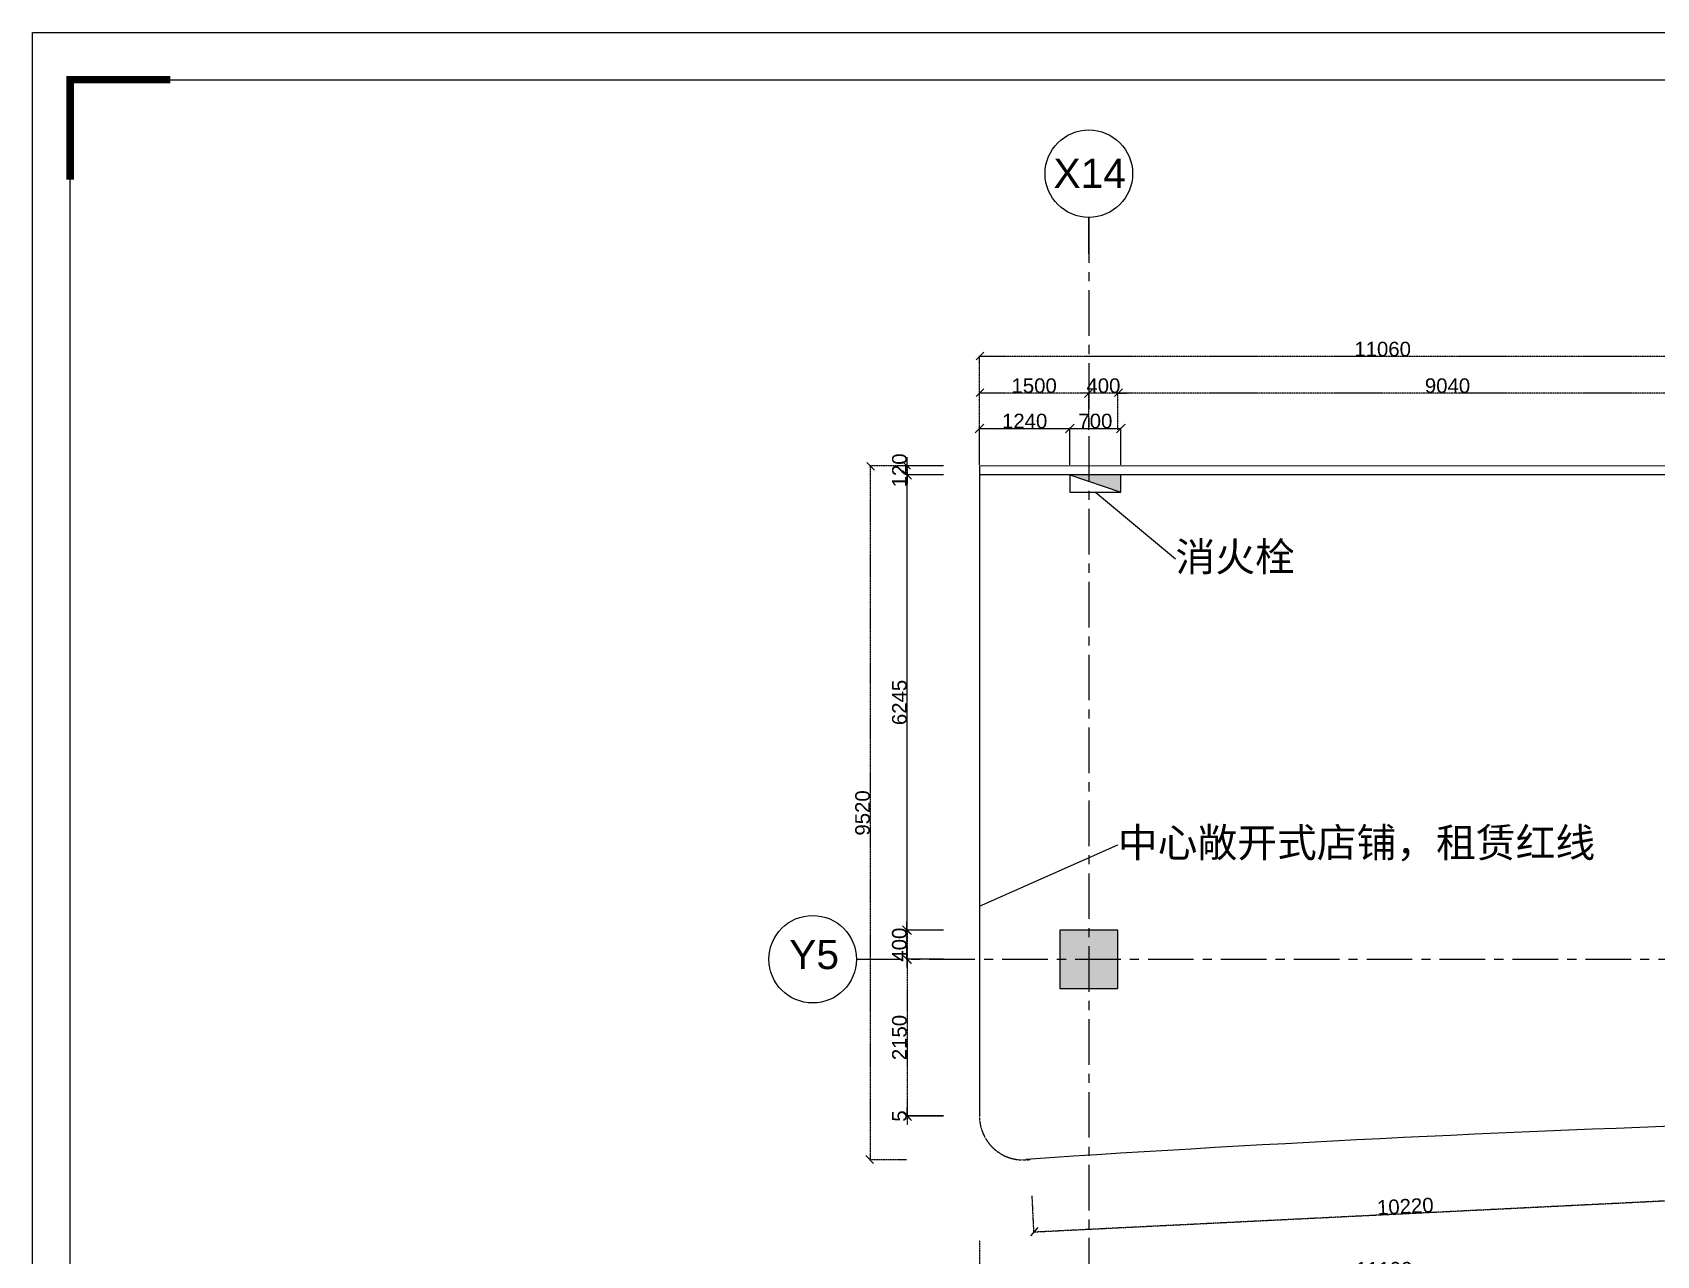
# Model space of a CAD drawing. Header units: inches. Extents: x 150046 to 186384, y -166880 to -113425.
# Drawn here: x 150096 to 172372, y -157999 to -141219 of the extents above; entities that cross this region are included whole.
import ezdxf
from ezdxf import colors
from ezdxf.entities.mleader import LeaderData, LeaderLine
from ezdxf.math import Vec2, Vec3

# ---------------------------------------------------------------- set-up
doc = ezdxf.new("R2010")
doc.units = ezdxf.units.IN
doc.header["$MEASUREMENT"] = 0
doc.linetypes.add('CENTER', pattern=[2, 1.25, -0.25, 0.25, -0.25])
doc.linetypes.add('DASH', pattern=[0.35, 0.25, -0.1])
for name, color, linetype in [('DIM', 3, 'Continuous'), ('DIM TEXT', 7, 'Continuous'), ('MOS-填充', 8, 'Continuous'), ('WALL', 255, 'Continuous'), ('租赁铺位线', 6, 'Continuous'), ('轴线', 10, 'CENTER')]:
    doc.layers.add(name, color=color, linetype=linetype)
doc.layers.add('PUB_HATCH', color=8, linetype='Continuous', lineweight=5)
doc.layers.add('防火卷帘', color=5, linetype='Continuous', lineweight=30)
doc.styles.get("Standard").update_dxf_attribs({"font": 'arial.ttf'})
doc.dimstyles.new('DIM-200MM', dxfattribs={"dimtxt": 200, "dimasz": 120, "dimexe": 10, "dimexo": 10, "dimgap": 0.7, "dimtad": 1, "dimdec": 0, "dimrnd": 5, "dimzin": 1, "dimdsep": 46, "dimtxsty": 'Standard', "dimblk": 'OBLIQUE', "dimcen": 0.5, "dimdle": 1, "dimclrd": 256, "dimclre": 256, "dimclrt": 7, "dimaunit": 1, "dimadec": 0, "dimazin": 0, "dimtfac": 1, "dimtdec": 0, "dimtix": 1, "dimtmove": 2, "dimatfit": 3, "dimfxl": 0, "dimtolj": 1, "dimtzin": 1, "dimarcsym": 0})

# ---------------------------------------------------------------- blocks, each defined once
blk = doc.blocks.new('_FZH')
blk.add_lwpolyline([(-0.5, -0.5), (0.5, -0.5), (0.5, 0.5), (-0.5, 0.5)], close=True)
at = {"layer": 'PUB_HATCH'}
blk.add_solid([(-0.5, -0.5), (0.5, -0.5), (-0.5, 0.5), (0.5, 0.5)], dxfattribs=at)
blk = doc.blocks.new('_Oblique')
at = {"color": 0, "linetype": 'ByBlock', "lineweight": -2}
blk.add_line((-0.5, -0.5), (0.5, 0.5), dxfattribs=at)
blk = doc.blocks.new('*D23')
at = {"layer": 'DEFPOINTS', "color": 0, "linetype": 'CENTER', "transparency": 16777216}
for p in [(163085, -146169), (163085, -147166), (164585, -147167)]:
    blk.add_point(p, dxfattribs=at)
at = {"layer": 'DIM', "linetype": 'CENTER', "lineweight": -2, "transparency": 16777216}
for p, q in [((164586, -146169), (163084, -146169)), ((163085, -146669), (163085, -146159)), ((164585, -146669), (164585, -146159))]:
    blk.add_line(p, q, dxfattribs=at)
at = {"layer": 'DIM', "linetype": 'CENTER', "lineweight": -2, "transparency": 16777216, "xscale": 120, "yscale": 120, "zscale": 120, "rotation": 180}
blk.add_blockref('_Oblique', (163085, -146169), dxfattribs=at)
at = {"layer": 'DIM', "linetype": 'CENTER', "lineweight": -2, "transparency": 16777216, "xscale": 120, "yscale": 120, "zscale": 120}
blk.add_blockref('_Oblique', (164585, -146169), dxfattribs=at)
at = {"layer": 'DIM', "color": 7, "linetype": 'CENTER', "transparency": 16777216, "insert": (163835, -146066), "char_height": 200, "attachment_point": 5}
blk.add_mtext('\\A1;1500', dxfattribs=at)
blk = doc.blocks.new('*D24')
at = {"layer": 'DEFPOINTS', "color": 0, "linetype": 'CENTER', "transparency": 16777216}
for p in [(163085, -145666), (163085, -147166), (174145, -147167)]:
    blk.add_point(p, dxfattribs=at)
at = {"layer": 'DIM', "linetype": 'CENTER', "lineweight": -2, "transparency": 16777216}
for p, q in [((174146, -145666), (163084, -145666)), ((163085, -146166), (163085, -145656)), ((174145, -146166), (174145, -145656))]:
    blk.add_line(p, q, dxfattribs=at)
at = {"layer": 'DIM', "linetype": 'CENTER', "lineweight": -2, "transparency": 16777216, "xscale": 120, "yscale": 120, "zscale": 120, "rotation": 180}
blk.add_blockref('_Oblique', (163085, -145666), dxfattribs=at)
at = {"layer": 'DIM', "linetype": 'CENTER', "lineweight": -2, "transparency": 16777216, "xscale": 120, "yscale": 120, "zscale": 120}
blk.add_blockref('_Oblique', (174145, -145666), dxfattribs=at)
at = {"layer": 'DIM', "color": 7, "linetype": 'CENTER', "transparency": 16777216, "insert": (168615, -145564), "char_height": 200, "attachment_point": 5}
blk.add_mtext('\\A1;11060', dxfattribs=at)
blk = doc.blocks.new('*D25')
at = {"layer": 'DEFPOINTS', "color": 0, "linetype": 'CENTER', "transparency": 16777216}
for p in [(163088, -147166), (162091, -147288), (163088, -147288)]:
    blk.add_point(p, dxfattribs=at)
at = {"layer": 'DIM', "linetype": 'CENTER', "lineweight": -2, "transparency": 16777216}
for p, q in [((162591, -147166), (162081, -147166)), ((162091, -147166), (162091, -147046)), ((162091, -147166), (162091, -147288)), ((162591, -147288), (162081, -147288)), ((162091, -147288), (162091, -147408))]:
    blk.add_line(p, q, dxfattribs=at)
at = {"layer": 'DIM', "linetype": 'CENTER', "lineweight": -2, "transparency": 16777216, "xscale": 120, "yscale": 120, "zscale": 120}
for p, rotation in [((162091, -147166), 270), ((162091, -147288), 90)]:
    blk.add_blockref('_Oblique', p, dxfattribs=dict(at, rotation=rotation))
at = {"layer": 'DIM', "color": 7, "linetype": 'CENTER', "transparency": 16777216, "insert": (161988, -147227), "char_height": 200, "attachment_point": 5, "rotation": 90}
blk.add_mtext('\\A1;120', dxfattribs=at)
blk = doc.blocks.new('*D26')
at = {"layer": 'DEFPOINTS', "color": 0, "linetype": 'CENTER', "transparency": 16777216}
for p in [(162089, -153534), (164185, -153534), (163085, -153934)]:
    blk.add_point(p, dxfattribs=at)
at = {"layer": 'DIM', "linetype": 'CENTER', "lineweight": -2, "transparency": 16777216}
for p, q in [((162089, -153534), (162089, -153414)), ((162589, -153534), (162079, -153534)), ((162089, -153934), (162089, -153534)), ((162589, -153934), (162079, -153934)), ((162089, -153934), (162089, -154054))]:
    blk.add_line(p, q, dxfattribs=at)
at = {"layer": 'DIM', "linetype": 'CENTER', "lineweight": -2, "transparency": 16777216, "xscale": 120, "yscale": 120, "zscale": 120}
for p, rotation in [((162089, -153534), 270), ((162089, -153934), 90)]:
    blk.add_blockref('_Oblique', p, dxfattribs=dict(at, rotation=rotation))
at = {"layer": 'DIM', "color": 7, "linetype": 'CENTER', "transparency": 16777216, "insert": (161986, -153734), "char_height": 200, "attachment_point": 5, "rotation": 90}
blk.add_mtext('\\A1;400', dxfattribs=at)
blk = doc.blocks.new('*D27')
at = {"layer": 'DEFPOINTS', "color": 0, "linetype": 'CENTER', "transparency": 16777216}
for p in [(164185, -153534), (162091, -153934), (163085, -153934)]:
    blk.add_point(p, dxfattribs=at)
at = {"layer": 'DIM', "linetype": 'CENTER', "lineweight": -2, "transparency": 16777216}
for p, q in [((162091, -153534), (162091, -153414)), ((162591, -153534), (162081, -153534)), ((162091, -153534), (162091, -153934)), ((162591, -153934), (162081, -153934)), ((162091, -153934), (162091, -154054))]:
    blk.add_line(p, q, dxfattribs=at)
at = {"layer": 'DIM', "linetype": 'CENTER', "lineweight": -2, "transparency": 16777216, "xscale": 120, "yscale": 120, "zscale": 120}
for p, rotation in [((162091, -153534), 270), ((162091, -153934), 90)]:
    blk.add_blockref('_Oblique', p, dxfattribs=dict(at, rotation=rotation))
at = {"layer": 'DIM', "color": 7, "linetype": 'CENTER', "transparency": 16777216, "insert": (161988, -153734), "char_height": 200, "attachment_point": 5, "rotation": 90}
blk.add_mtext('\\A1;400', dxfattribs=at)
blk = doc.blocks.new('*D28')
at = {"layer": 'DEFPOINTS', "color": 0, "linetype": 'CENTER', "transparency": 16777216}
for p in [(163085, -153934), (162091, -156081), (163086, -156081)]:
    blk.add_point(p, dxfattribs=at)
at = {"layer": 'DIM', "linetype": 'CENTER', "lineweight": -2, "transparency": 16777216}
for p, q in [((162591, -153934), (162081, -153934)), ((162091, -153933), (162091, -156082)), ((162591, -156081), (162081, -156081))]:
    blk.add_line(p, q, dxfattribs=at)
at = {"layer": 'DIM', "linetype": 'CENTER', "lineweight": -2, "transparency": 16777216, "xscale": 120, "yscale": 120, "zscale": 120}
for p, rotation in [((162091, -153934), 90), ((162091, -156081), 270)]:
    blk.add_blockref('_Oblique', p, dxfattribs=dict(at, rotation=rotation))
at = {"layer": 'DIM', "color": 7, "linetype": 'CENTER', "transparency": 16777216, "insert": (161988, -155008), "char_height": 200, "attachment_point": 5, "rotation": 90}
blk.add_mtext('\\A1;2150', dxfattribs=at)
blk = doc.blocks.new('*D29')
at = {"layer": 'DEFPOINTS', "color": 0, "linetype": 'CENTER', "transparency": 16777216}
for p in [(162091, -156088), (163085, -156088), (163086, -156081)]:
    blk.add_point(p, dxfattribs=at)
at = {"layer": 'DIM', "linetype": 'CENTER', "lineweight": -2, "transparency": 16777216}
for p, q in [((162591, -156081), (162081, -156081)), ((162591, -156088), (162081, -156088)), ((162091, -156081), (162091, -155961)), ((162091, -156081), (162091, -156088)), ((162091, -156088), (162091, -156208))]:
    blk.add_line(p, q, dxfattribs=at)
at = {"layer": 'DIM', "linetype": 'CENTER', "lineweight": -2, "transparency": 16777216, "xscale": 120, "yscale": 120, "zscale": 120}
for p, rotation in [((162091, -156081), 270), ((162091, -156088), 90)]:
    blk.add_blockref('_Oblique', p, dxfattribs=dict(at, rotation=rotation))
at = {"layer": 'DIM', "color": 7, "linetype": 'CENTER', "transparency": 16777216, "insert": (161988, -156085), "char_height": 200, "attachment_point": 5, "rotation": 90}
blk.add_mtext('\\A1;5', dxfattribs=at)
blk = doc.blocks.new('*D30')
at = {"layer": 'DEFPOINTS', "color": 0, "linetype": 'CENTER', "transparency": 16777216}
for p in [(162467, -147166), (161585, -156688), (162591, -156688)]:
    blk.add_point(p, dxfattribs=at)
at = {"layer": 'DIM', "linetype": 'CENTER', "lineweight": -2, "transparency": 16777216}
for p, q in [((162085, -147166), (161575, -147166)), ((161585, -147165), (161585, -156689)), ((162085, -156688), (161575, -156688))]:
    blk.add_line(p, q, dxfattribs=at)
at = {"layer": 'DIM', "linetype": 'CENTER', "lineweight": -2, "transparency": 16777216, "xscale": 120, "yscale": 120, "zscale": 120}
for p, rotation in [((161585, -147166), 90), ((161585, -156688), 270)]:
    blk.add_blockref('_Oblique', p, dxfattribs=dict(at, rotation=rotation))
at = {"layer": 'DIM', "color": 7, "linetype": 'CENTER', "transparency": 16777216, "insert": (161482, -151927), "char_height": 200, "attachment_point": 5, "rotation": 90}
blk.add_mtext('\\A1;9520', dxfattribs=at)
blk = doc.blocks.new('*D32')
at = {"layer": 'DEFPOINTS', "color": 0, "linetype": 'CENTER', "transparency": 16777216}
for p in [(173985, -156176), (163778, -156681), (163827, -157679)]:
    blk.add_point(p, dxfattribs=at)
at = {"layer": 'DIM', "linetype": 'CENTER', "lineweight": -2, "transparency": 16777216}
for p, q in [((174010, -156676), (174035, -157185)), ((163803, -157180), (163828, -157689)), ((174035, -157175), (163826, -157679))]:
    blk.add_line(p, q, dxfattribs=at)
at = {"layer": 'DIM', "linetype": 'CENTER', "lineweight": -2, "transparency": 16777216, "xscale": 120, "yscale": 120, "zscale": 120}
for p, rotation in [((174034, -157175), 2.828310173164255), ((163827, -157679), 182.8283101731642)]:
    blk.add_blockref('_Oblique', p, dxfattribs=dict(at, rotation=rotation))
at = {"layer": 'DIM', "color": 7, "linetype": 'CENTER', "transparency": 16777216, "insert": (168926, -157324), "char_height": 200, "attachment_point": 5, "rotation": 2.8283}
blk.add_mtext('\\A1;10220', dxfattribs=at)
blk = doc.blocks.new('*D34')
at = {"layer": 'DEFPOINTS', "color": 0, "linetype": 'CENTER', "transparency": 16777216}
for p in [(163086, -156081), (174185, -156170), (163086, -158291)]:
    blk.add_point(p, dxfattribs=at)
at = {"layer": 'DIM', "linetype": 'CENTER', "lineweight": -2, "transparency": 16777216}
for p, q in [((163086, -157791), (163086, -158301)), ((174185, -157791), (174185, -158301)), ((174186, -158291), (163085, -158291))]:
    blk.add_line(p, q, dxfattribs=at)
at = {"layer": 'DIM', "linetype": 'CENTER', "lineweight": -2, "transparency": 16777216, "xscale": 120, "yscale": 120, "zscale": 120, "rotation": 180}
blk.add_blockref('_Oblique', (163086, -158291), dxfattribs=at)
at = {"layer": 'DIM', "linetype": 'CENTER', "lineweight": -2, "transparency": 16777216, "xscale": 120, "yscale": 120, "zscale": 120}
blk.add_blockref('_Oblique', (174185, -158291), dxfattribs=at)
at = {"layer": 'DIM', "color": 7, "linetype": 'CENTER', "transparency": 16777216, "insert": (168635, -158188), "char_height": 200, "attachment_point": 5}
blk.add_mtext('\\A1;11100', dxfattribs=at)
blk = doc.blocks.new('*D35')
at = {"layer": 'DEFPOINTS', "color": 0, "linetype": 'CENTER', "transparency": 16777216}
for p in [(164985, -146169), (174025, -147167), (164985, -153534)]:
    blk.add_point(p, dxfattribs=at)
at = {"layer": 'DIM', "linetype": 'CENTER', "lineweight": -2, "transparency": 16777216}
for p, q in [((174026, -146169), (164984, -146169)), ((164985, -146669), (164985, -146159)), ((174025, -146669), (174025, -146159))]:
    blk.add_line(p, q, dxfattribs=at)
at = {"layer": 'DIM', "linetype": 'CENTER', "lineweight": -2, "transparency": 16777216, "xscale": 120, "yscale": 120, "zscale": 120, "rotation": 180}
blk.add_blockref('_Oblique', (164985, -146169), dxfattribs=at)
at = {"layer": 'DIM', "linetype": 'CENTER', "lineweight": -2, "transparency": 16777216, "xscale": 120, "yscale": 120, "zscale": 120}
blk.add_blockref('_Oblique', (174025, -146169), dxfattribs=at)
at = {"layer": 'DIM', "color": 7, "linetype": 'CENTER', "transparency": 16777216, "insert": (169505, -146066), "char_height": 200, "attachment_point": 5}
blk.add_mtext('\\A1;9040', dxfattribs=at)
blk = doc.blocks.new('*D36')
at = {"layer": 'DEFPOINTS', "color": 0, "linetype": 'CENTER', "transparency": 16777216}
for p in [(164585, -146169), (164585, -153534), (164985, -154158)]:
    blk.add_point(p, dxfattribs=at)
at = {"layer": 'DIM', "linetype": 'CENTER', "lineweight": -2, "transparency": 16777216}
for p, q in [((164585, -146169), (164465, -146169)), ((164585, -146669), (164585, -146159)), ((164985, -146169), (164585, -146169)), ((164985, -146669), (164985, -146159)), ((164985, -146169), (165105, -146169))]:
    blk.add_line(p, q, dxfattribs=at)
at = {"layer": 'DIM', "linetype": 'CENTER', "lineweight": -2, "transparency": 16777216, "xscale": 120, "yscale": 120, "zscale": 120}
blk.add_blockref('_Oblique', (164585, -146169), dxfattribs=at)
at = {"layer": 'DIM', "linetype": 'CENTER', "lineweight": -2, "transparency": 16777216, "xscale": 120, "yscale": 120, "zscale": 120, "rotation": 180}
blk.add_blockref('_Oblique', (164985, -146169), dxfattribs=at)
at = {"layer": 'DIM', "color": 7, "linetype": 'CENTER', "transparency": 16777216, "insert": (164785, -146066), "char_height": 200, "attachment_point": 5}
blk.add_mtext('\\A1;400', dxfattribs=at)
blk = doc.blocks.new('*D119')
at = {"layer": 'DEFPOINTS', "color": 0, "linetype": 'ByBlock', "transparency": 16777216}
for p in [(162091, -147287), (164585, -147287), (164185, -153534)]:
    blk.add_point(p, dxfattribs=at)
at = {"layer": 'DIM', "linetype": 'ByBlock', "lineweight": -2, "transparency": 16777216}
for p, q in [((162591, -147287), (162081, -147287)), ((162091, -153535), (162091, -147286)), ((162591, -153534), (162081, -153534))]:
    blk.add_line(p, q, dxfattribs=at)
at = {"layer": 'DIM', "linetype": 'ByBlock', "lineweight": -2, "transparency": 16777216, "xscale": 120, "yscale": 120, "zscale": 120}
for p, rotation in [((162091, -147287), 90), ((162091, -153534), 270)]:
    blk.add_blockref('_Oblique', p, dxfattribs=dict(at, rotation=rotation))
at = {"layer": 'DIM', "color": 7, "linetype": 'ByBlock', "transparency": 16777216, "insert": (161988, -150411), "char_height": 200, "attachment_point": 5, "rotation": 90}
blk.add_mtext('\\A1;6245', dxfattribs=at)
blk = doc.blocks.new('*D124')
at = {"layer": 'DEFPOINTS', "color": 0, "linetype": 'Continuous', "transparency": 16777216}
for p in [(164325, -146653), (163085, -147288), (164325, -147288)]:
    blk.add_point(p, dxfattribs=at)
at = {"layer": 'DIM', "linetype": 'Continuous', "lineweight": -2, "transparency": 16777216}
for p, q in [((163084, -146653), (164326, -146653)), ((163085, -147153), (163085, -146643)), ((164325, -147153), (164325, -146643))]:
    blk.add_line(p, q, dxfattribs=at)
at = {"layer": 'DIM', "linetype": 'Continuous', "lineweight": -2, "transparency": 16777216, "xscale": 120, "yscale": 120, "zscale": 120, "rotation": 180}
blk.add_blockref('_Oblique', (163085, -146653), dxfattribs=at)
at = {"layer": 'DIM', "linetype": 'Continuous', "lineweight": -2, "transparency": 16777216, "xscale": 120, "yscale": 120, "zscale": 120}
blk.add_blockref('_Oblique', (164325, -146653), dxfattribs=at)
at = {"layer": 'DIM', "color": 7, "linetype": 'Continuous', "transparency": 16777216, "insert": (163705, -146551), "char_height": 200, "attachment_point": 5}
blk.add_mtext('\\A1;1240', dxfattribs=at)
blk = doc.blocks.new('*D125')
at = {"layer": 'DEFPOINTS', "color": 0, "linetype": 'Continuous', "transparency": 16777216}
for p in [(165025, -146653), (164325, -147288), (165025, -147287)]:
    blk.add_point(p, dxfattribs=at)
at = {"layer": 'DIM', "linetype": 'Continuous', "lineweight": -2, "transparency": 16777216}
for p, q in [((164324, -146653), (165026, -146653)), ((164325, -147153), (164325, -146643)), ((165025, -147153), (165025, -146643))]:
    blk.add_line(p, q, dxfattribs=at)
at = {"layer": 'DIM', "linetype": 'Continuous', "lineweight": -2, "transparency": 16777216, "xscale": 120, "yscale": 120, "zscale": 120, "rotation": 180}
blk.add_blockref('_Oblique', (164325, -146653), dxfattribs=at)
at = {"layer": 'DIM', "linetype": 'Continuous', "lineweight": -2, "transparency": 16777216, "xscale": 120, "yscale": 120, "zscale": 120}
blk.add_blockref('_Oblique', (165025, -146653), dxfattribs=at)
at = {"layer": 'DIM', "color": 7, "linetype": 'Continuous', "transparency": 16777216, "insert": (164675, -146551), "char_height": 200, "attachment_point": 5}
blk.add_mtext('\\A1;700', dxfattribs=at)

msp = doc.modelspace()

# ---------------------------------------------------------------- hatches: boundary and pattern name
at = {"layer": 'WALL', "linetype": 'Continuous'}
h = msp.add_hatch(color=3, dxfattribs=at)
h.dxf.hatch_style = 1
h.paths.add_polyline_path([(164585.1, -147287.5), (164325.1, -147287.5), (164585.1, -147376.6)])
h.paths.add_polyline_path([(165025.1, -147287.4), (164585.1, -147287.5), (164585.1, -147376.6), (165025.1, -147527.5)])

# ---------------------------------------------------------------- linework, layer by layer
msp.add_lwpolyline([(150095.5, -165151.8), (150095.5, -141219), (184655.5, -141219)])
at = {"const_width": 103.7}
msp.add_lwpolyline([(150613.9, -143239.3), (150613.9, -141867), (151986.1, -141867)], dxfattribs=at)
msp.add_lwpolyline([(150613.9, -141867), (185865.1, -141867), (185865.1, -166231.8), (150613.9, -166231.8)], close=True)
at = {"layer": 'DIM'}
for p, q in [((164585.1, -144256.2), (164585.1, -143756.2)), ((161397.1, -153933.7), (161897.1, -153933.7))]:
    msp.add_line(p, q, dxfattribs=at)
for centre in [(164585.1, -143156.2), (160797.1, -153933.7)]:
    msp.add_circle(centre, 600, dxfattribs=at)
at = {"layer": 'MOS-填充', "color": 6, "linetype": 'DASH'}
msp.add_arc((163685.1, -156087.8), 600, 180, 278.91827, dxfattribs=at)
at = {"layer": 'WALL', "color": 255, "linetype": 'Continuous', "lineweight": -3}
for p, q in [((174025.1, -147167), (163085.1, -147166.5)), ((163085.1, -147166.5), (163085.1, -147287.5)), ((174025.1, -147287), (163085.1, -147287.5))]:
    msp.add_line(p, q, dxfattribs=at)
at = {"layer": '租赁铺位线', "color": 6, "lineweight": -3}
msp.add_line((163085.1, -147287.5), (163085.5, -156081.4), dxfattribs=at)
msp.add_arc((182801.4, -442180.9), 286137.4, 91.745599, 93.822554, dxfattribs=at)
at = {"layer": '轴线', "color": 10, "linetype": 'CENTER', "lineweight": -3, "ltscale": 500}
for p, q in [((164585.1, -143756.2), (164585.1, -159367.7)), ((161397.1, -153933.7), (176914.2, -153933.7))]:
    msp.add_line(p, q, dxfattribs=at)
at = {"layer": '防火卷帘', "color": 3, "linetype": 'ByBlock', "lineweight": -3, "ltscale": 1000}
for p, q in [((165025.1, -147287.4), (164325.1, -147287.5)), ((164325.1, -147287.5), (164325.1, -147527.5)), ((164325.1, -147287.5), (165025.1, -147527.5)), ((165025.1, -147527.5), (165025.1, -147287.4)), ((164325.1, -147527.5), (165025.1, -147527.5))]:
    msp.add_line(p, q, dxfattribs=at)

# ---------------------------------------------------------------- block references
at = {"layer": 'WALL', "color": 255, "linetype": 'Continuous', "lineweight": -3, "xscale": 800, "yscale": 800, "zscale": 800}
msp.add_blockref('_FZH', (164585.1, -153933.7), dxfattribs=at)

# ---------------------------------------------------------------- texts
at = {"layer": 'DIM TEXT', "char_height": 400, "attachment_point": 1}
for s, insert in [('X14', (164100.1, -142951.6)), ('Y5', (160475.3, -153669.2))]:
    msp.add_mtext_dynamic_manual_height_columns(s, width=10456.675, gutter_width=2, heights=[0], dxfattribs=dict(at, insert=insert))

# ---------------------------------------------------------------- dimensions: what is measured, and where the dimension line sits
at = {"layer": 'DIM', "linetype": 'CENTER'}
for base, p1, p2, angle, picture, middle in [((163085.1, -145666.5), (174145.2, -147167), (163085.1, -147166.5), 180, '*D24', (168615.2, -145563.6)), ((163085.1, -146169.2), (164585.1, -147166.5), (163085.1, -147166.5), 180, '*D23', (163835.1, -146066.4)), ((164585.1, -146169.2), (164985.1, -154158.1), (164585.1, -153533.7), 180, '*D36', (164785.1, -146066.4)), ((164985.1, -146169.2), (174025.1, -147167), (164985.1, -153533.7), 180, '*D35', (169505.1, -146066.4)), ((162090.9, -147287.5), (163087.8, -147166.5), (163087.8, -147287.5), 90, '*D25', (161988.1, -147227)), ((161585.3, -156687.8), (162466.7, -147166.5), (162590.9, -156687.8), 90, '*D30', (161482.5, -151927.1)), ((162088.6, -153533.7), (163085.4, -153933.7), (164185.1, -153533.7), 90, '*D26', (161985.8, -153733.7)), ((162090.9, -153933.7), (164185.1, -153533.7), (163085.4, -153933.7), 90, '*D27', (161988.1, -153733.7)), ((162090.9, -156081.4), (163085.4, -153933.7), (163085.5, -156081.4), 90, '*D28', (161988.1, -155007.5)), ((162090.5, -156087.8), (163085.5, -156081.4), (163085.1, -156087.8), 90, '*D29', (161988.1, -156084.6)), ((163085.5, -158290.5), (174185.1, -156170), (163085.5, -156081.4), 180, '*D34', (168635.3, -158187.7))]:
    dim = msp.add_linear_dim(base=base, p1=p1, p2=p2, angle=angle, dimstyle='DIM-200MM', dxfattribs=at)
    dim.commit()
    dim.dimension.update_dxf_attribs({"geometry": picture, "text_midpoint": middle})
at = {"layer": 'DIM', "linetype": 'Continuous'}
for base, p1, p2, picture, middle in [((164325.1, -146653.4), (163085.1, -147287.5), (164325.1, -147287.5), '*D124', (163705.1, -146550.6)), ((165025.1, -146653.4), (164325.1, -147287.5), (165025.1, -147287.4), '*D125', (164675.1, -146550.6))]:
    dim = msp.add_linear_dim(base=base, p1=p1, p2=p2, dimstyle='DIM-200MM', dxfattribs=at)
    dim.commit()
    dim.dimension.update_dxf_attribs({"geometry": picture, "text_midpoint": middle})
at = {"layer": 'DIM', "color": 1, "linetype": 'ByBlock'}
dim = msp.add_linear_dim(base=(162090.9, -147287.4), p1=(164185.1, -153533.7), p2=(164585.1, -147287.4), angle=90, dimstyle='DIM-200MM', dxfattribs=at)
dim.commit()
dim.dimension.update_dxf_attribs({"geometry": '*D119', "text_midpoint": (161988.1, -150410.6)})
at = {"layer": 'DIM', "linetype": 'CENTER'}
dim = msp.add_aligned_dim(p1=(173985.1, -156176.3), p2=(163778.1, -156680.5), distance=999.9, dimstyle='DIM-200MM', dxfattribs=at)
dim.commit()
dim.dimension.update_dxf_attribs({"geometry": '*D32', "text_midpoint": (168925.9, -157324.4)})

# ---------------------------------------------------------------- leaders
ml = msp.add_multileader_mtext('Standard', dxfattribs=at)
ml.set_content('{\\fSimSun|b0|i0|c134|p2;消火栓}', color=256)
ml.set_leader_properties()
ml.build(insert=Vec2(0, 0))
ml.multileader.update_dxf_attribs({"dogleg_length": 0.36, "arrow_head_size": 0.18})
ctx = ml.context
ctx.base_point, ctx.char_height, ctx.arrow_head_size, ctx.landing_gap_size, ctx.plane_origin = Vec3(165773.4, -148440.4), 400, 0.18, 0.09, Vec3(163875, -149282.3)
notes = []
notes.append((ctx, [(0, (1, 1, 0), (165773.1, -148440.4), (1, 0), 0.36, [(0, [(164675.1, -147527.5)], 0, [])])]))
ctx.mtext.insert, ctx.mtext.flow_direction = Vec3(165773.5, -148211.5), 5
ml = msp.add_multileader_mtext('Standard', dxfattribs=at)
ml.set_content('{\\fSimSun|b0|i0|c134|p2;\\C256;中心敞开式店铺，租赁红线}', color=256)
ml.set_leader_properties()
ml.build(insert=Vec2(0, 0))
ml.multileader.update_dxf_attribs({"dogleg_length": 0.36, "arrow_head_size": 0.18})
ctx = ml.context
ctx.base_point, ctx.char_height, ctx.arrow_head_size, ctx.landing_gap_size, ctx.plane_origin = Vec3(164983.9, -152365.9), 400, 0.18, 0.09, Vec3(163085.4, -153207.8)
notes.append((ctx, [(0, (1, 1, 0), (164983.5, -152365.9), (1, 0), 0.36, [(0, [(163085.4, -153207.8)], 0, [])])]))
ctx.mtext.insert, ctx.mtext.flow_direction = Vec3(164983.9, -152133.7), 5
for ctx, leaders in notes:
    for number, flags, end, landing, length, lines in leaders:
        leader = LeaderData()
        leader.index, (leader.has_last_leader_line, leader.has_dogleg_vector, leader.attachment_direction) = number, flags
        leader.last_leader_point, leader.dogleg_vector, leader.dogleg_length = Vec3(end), Vec3(landing), length
        for number, points, colour, breaks in lines:
            line = LeaderLine()
            line.index, line.vertices, line.color, line.breaks = number, Vec3.list(points), colors.encode_raw_color(colour), breaks
            leader.lines.append(line)
        ctx.leaders.append(leader)

doc.saveas('drawing.dxf')
